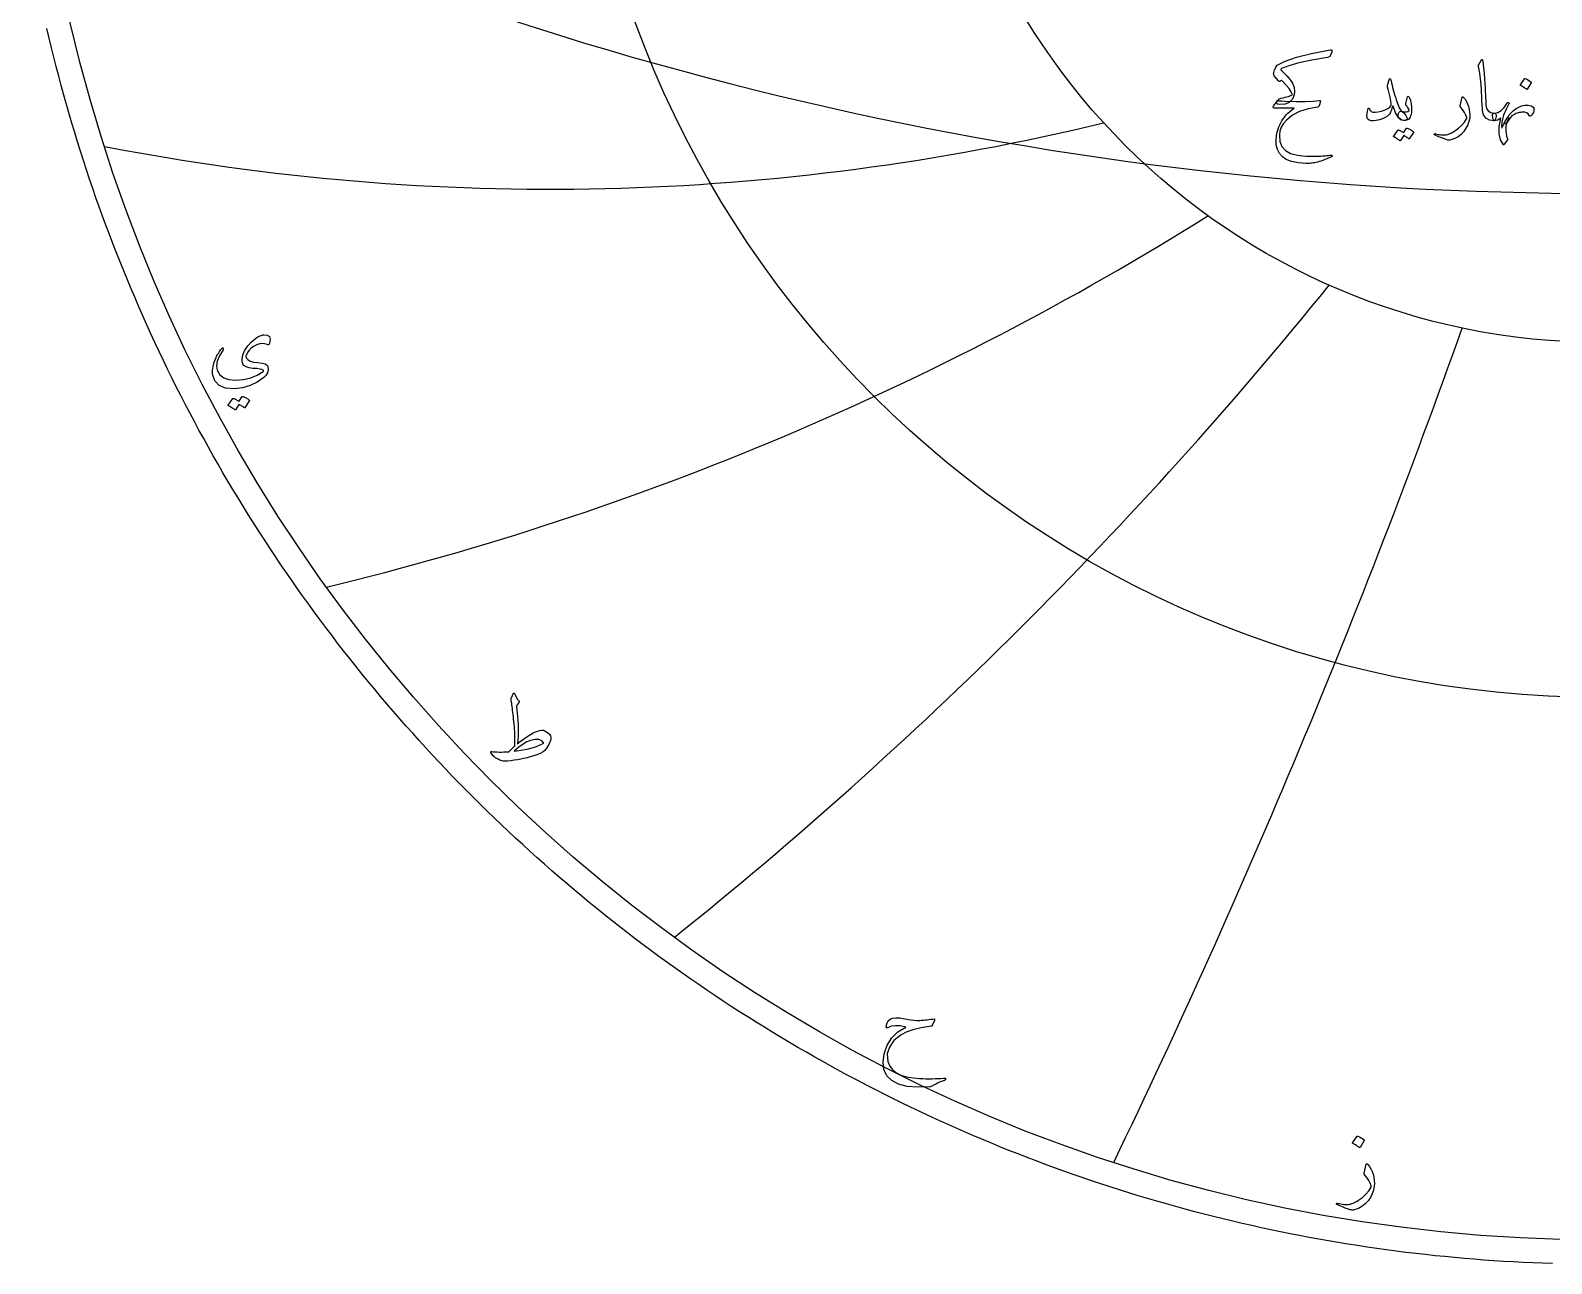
# Model space of a CAD drawing. Header units: millimetres. Extents: x -137 to 137, y -137 to 141.
# Drawn here: x -135 to -4.3, y -137 to -31 of the extents above; entities that cross this region are included whole.
import ezdxf

# ---------------------------------------------------------------- set-up
doc = ezdxf.new("R2010")
doc.units = ezdxf.units.MM
for name, color, linetype in [('CUT_OUTER', 1, 'Continuous'), ('ENGRAVE', 7, 'Continuous'), ('ENGRAVE_FINE', 8, 'Continuous'), ('TEXT', 5, 'Continuous')]:
    doc.layers.add(name, color=color, linetype=linetype)

msp = doc.modelspace()

# ---------------------------------------------------------------- linework, layer by layer
at = {"layer": 'CUT_OUTER'}
msp.add_lwpolyline([(-4.2055, -137.0355), (-5.0463, -137.0071), (-5.8868, -136.9736), (-6.7272, -136.9349), (-7.5673, -136.891), (-8.4071, -136.842), (-9.2466, -136.7878), (-10.0857, -136.7285), (-10.9245, -136.6641), (-11.7628, -136.5945), (-12.6007, -136.5197), (-13.4381, -136.4398), (-14.2751, -136.3548), (-15.1115, -136.2646), (-15.9473, -136.1694), (-16.7825, -136.0689), (-17.6171, -135.9634), (-18.451, -135.8528), (-19.2842, -135.737), (-20.1167, -135.6161), (-20.9485, -135.4901), (-21.7795, -135.359), (-22.6096, -135.2228), (-23.4389, -135.0816), (-24.2673, -134.9352), (-25.0948, -134.7838), (-25.9213, -134.6272), (-26.7469, -134.4657), (-27.5714, -134.299), (-28.395, -134.1273), (-29.2174, -133.9506), (-30.0388, -133.7688), (-30.859, -133.5819), (-31.6781, -133.3901), (-32.4959, -133.1932), (-33.3126, -132.9913), (-34.128, -132.7844), (-34.9421, -132.5725), (-35.7549, -132.3556), (-36.5663, -132.1337), (-37.3764, -131.9068), (-38.185, -131.675), (-38.9923, -131.4382), (-39.798, -131.1965), (-40.6023, -130.9499), (-41.405, -130.6983), (-42.2062, -130.4417), (-43.0058, -130.1803), (-43.8037, -129.914), (-44.6, -129.6428), (-45.3947, -129.3667), (-46.1876, -129.0857), (-46.9788, -128.7999), (-47.7682, -128.5092), (-48.5558, -128.2137), (-49.3416, -127.9133), (-50.1255, -127.6082), (-50.9076, -127.2982), (-51.6877, -126.9834), (-52.4659, -126.6639), (-53.2421, -126.3396), (-54.0163, -126.0105), (-54.7885, -125.6767), (-55.5586, -125.3382), (-56.3266, -124.9949), (-57.0925, -124.6469), (-57.8562, -124.2943), (-58.6178, -123.9369), (-59.3772, -123.5749), (-60.1343, -123.2083), (-60.8891, -122.837), (-61.6417, -122.4611), (-62.392, -122.0805), (-63.1399, -121.6954), (-63.8854, -121.3057), (-64.6285, -120.9114), (-65.3692, -120.5126), (-66.1074, -120.1092), (-66.8431, -119.7013), (-67.5763, -119.2889), (-68.307, -118.872), (-69.0351, -118.4507), (-69.7606, -118.0249), (-70.4835, -117.5946), (-71.2037, -117.1599), (-71.9212, -116.7208), (-72.6361, -116.2773), (-73.3482, -115.8294), (-74.0575, -115.3772), (-74.7641, -114.9206), (-75.4678, -114.4597), (-76.1687, -113.9945), (-76.8667, -113.525), (-77.5618, -113.0512), (-78.254, -112.5732), (-78.9433, -112.0909), (-79.6296, -111.6044), (-80.3129, -111.1137), (-80.9932, -110.6188), (-81.6704, -110.1198), (-82.3445, -109.6166), (-83.0156, -109.1092), (-83.6835, -108.5978), (-84.3483, -108.0823), (-85.0098, -107.5627), (-85.6682, -107.0391), (-86.3234, -106.5114), (-86.9753, -105.9797), (-87.624, -105.4441), (-88.2693, -104.9044), (-88.9113, -104.3608), (-89.55, -103.8133), (-90.1853, -103.2619), (-90.8172, -102.7066), (-91.4457, -102.1474), (-92.0707, -101.5844), (-92.6923, -101.0176), (-93.3104, -100.4469), (-93.925, -99.8725), (-94.536, -99.2943), (-95.1435, -98.7123), (-95.7474, -98.1267), (-96.3477, -97.5374), (-96.9443, -96.9443), (-97.5374, -96.3477), (-98.1267, -95.7474), (-98.7123, -95.1435), (-99.2943, -94.536), (-99.8725, -93.925), (-100.4469, -93.3104), (-101.0176, -92.6923), (-101.5844, -92.0707), (-102.1474, -91.4457), (-102.7066, -90.8172), (-103.2619, -90.1853), (-103.8133, -89.55), (-104.3608, -88.9113), (-104.9044, -88.2693), (-105.4441, -87.624), (-105.9797, -86.9753), (-106.5114, -86.3234), (-107.0391, -85.6682), (-107.5627, -85.0098), (-108.0823, -84.3483), (-108.5978, -83.6835), (-109.1092, -83.0156), (-109.6166, -82.3445), (-110.1198, -81.6704), (-110.6188, -80.9932), (-111.1137, -80.3129), (-111.6044, -79.6296), (-112.0909, -78.9433), (-112.5732, -78.254), (-113.0512, -77.5618), (-113.525, -76.8667), (-113.9945, -76.1687), (-114.4597, -75.4678), (-114.9206, -74.7641), (-115.3772, -74.0575), (-115.8294, -73.3482), (-116.2773, -72.6361), (-116.7208, -71.9212), (-117.1599, -71.2037), (-117.5946, -70.4835), (-118.0249, -69.7606), (-118.4507, -69.0351), (-118.872, -68.307), (-119.2889, -67.5763), (-119.7013, -66.8431), (-120.1092, -66.1074), (-120.5126, -65.3692), (-120.9114, -64.6285), (-121.3057, -63.8854), (-121.6954, -63.1399), (-122.0805, -62.392), (-122.4611, -61.6417), (-122.837, -60.8891), (-123.2083, -60.1343), (-123.5749, -59.3772), (-123.9369, -58.6178), (-124.2943, -57.8562), (-124.6469, -57.0925), (-124.9949, -56.3266), (-125.3382, -55.5586), (-125.6767, -54.7885), (-126.0105, -54.0163), (-126.3396, -53.2421), (-126.6639, -52.4659), (-126.9834, -51.6877), (-127.2982, -50.9076), (-127.6082, -50.1255), (-127.9133, -49.3416), (-128.2137, -48.5558), (-128.5092, -47.7682), (-128.7999, -46.9788), (-129.0857, -46.1876), (-129.3667, -45.3947), (-129.6428, -44.6), (-129.914, -43.8037), (-130.1803, -43.0058), (-130.4417, -42.2062), (-130.6983, -41.405), (-130.9499, -40.6023), (-131.1965, -39.798), (-131.4382, -38.9923), (-131.675, -38.185), (-131.9068, -37.3764), (-132.1337, -36.5663), (-132.3556, -35.7549), (-132.5725, -34.9421), (-132.7844, -34.128), (-132.9913, -33.3126), (-133.1932, -32.4959), (-133.3901, -31.6781), (-133.5819, -30.859)], dxfattribs=at)
at = {"layer": 'ENGRAVE'}
for radius in [135, 88.3696, 57.8458]:
    msp.add_circle((0, 0), radius, dxfattribs=at)
for centre, radius, start, end in [((-90.3427, 156.4782), 201.1378, 259.026824, 283.6824), ((-169.7764, 169.7764), 255.8461, 283.613701, 302.105382), ((-311.1471, 179.6409), 369.99, 308.729876, 321.057664), ((-693.0752, 185.7089), 722.9455, 334.2533859, 340.4172798)]:
    msp.add_arc(centre, radius, start, end, dxfattribs=at)
at = {"layer": 'ENGRAVE_FINE'}
msp.add_arc((0, 256.4585), 301.485, 243.541053, 296.458947, dxfattribs=at)
at = {"layer": 'TEXT'}
for points in [[(-23.1677, -32.8725), (-23.3056, -33.1992), (-23.3356, -33.2518), (-23.3819, -33.2935), (-23.4445, -33.3244), (-23.5234, -33.3443), (-24.8779, -33.567), (-25.9875, -33.7998), (-26.8521, -34.0424), (-27.4718, -34.2951), (-27.5212, -34.3282), (-27.5462, -34.3623), (-27.5466, -34.3972), (-27.5226, -34.433), (-27.2509, -34.6966), (-27.0236, -34.9284), (-26.8408, -35.1284), (-26.7024, -35.2967), (-26.5137, -35.6093), (-26.3976, -35.9227), (-26.354, -36.2371), (-26.3831, -36.5524), (-26.5509, -36.9339), (-26.8149, -37.2002), (-27.1751, -37.3512), (-27.6315, -37.3871), (-27.8147, -37.3571), (-27.9073, -37.2891), (-27.9091, -37.1829), (-27.8202, -37.0387), (-27.7766, -36.9892), (-27.7403, -36.9498), (-27.7113, -36.9203), (-27.6895, -36.9008), (-27.6423, -36.8804), (-27.5952, -36.8627), (-27.548, -36.8477), (-27.5008, -36.8354), (-27.3239, -36.7957), (-27.1633, -36.7565), (-27.0191, -36.7177), (-26.8911, -36.6794), (-26.7795, -36.6402), (-26.6843, -36.5986), (-26.6053, -36.5549), (-26.5427, -36.5088), (-26.638, -36.2866), (-26.8149, -36.0189), (-27.0735, -35.7059), (-27.4137, -35.3475), (-27.4319, -35.3321), (-27.45, -35.3221), (-27.4681, -35.3176), (-27.4863, -35.3185), (-27.6169, -35.4056), (-27.6442, -35.412), (-27.675, -35.402), (-27.7095, -35.3757), (-27.7476, -35.333), (-28.1105, -34.9048), (-28.1372, -34.8603), (-28.1522, -34.8068), (-28.1554, -34.7442), (-28.1468, -34.6725), (-28.1037, -34.4952), (-28.0397, -34.326), (-27.9549, -34.1649), (-27.8492, -34.0121), (-27.1724, -33.6464), (-26.1871, -33.3044), (-24.8933, -32.9859), (-23.2911, -32.6911), (-23.2045, -32.6915), (-23.155, -32.7219), (-23.1428, -32.7823), (-23.1677, -32.8725)], [(-10.2919, -33.5548), (-10.2779, -33.533), (-10.2647, -33.5185), (-10.2525, -33.5112), (-10.2411, -33.5112), (-10.2239, -33.5208), (-10.2085, -33.5494), (-10.1949, -33.597), (-10.1831, -33.6637), (-10.1232, -34.2058), (-10.0742, -34.707), (-10.0361, -35.1674), (-10.0089, -35.5871), (-9.9914, -35.9459), (-9.9753, -36.2675), (-9.9606, -36.5519), (-9.9472, -36.7992), (-9.9356, -37.0092), (-9.9263, -37.182), (-9.9193, -37.3176), (-9.9145, -37.4161), (-9.8501, -37.7109), (-9.7077, -37.9278), (-9.4872, -38.0666), (-9.1887, -38.1274), (-9.1057, -38.1492), (-9.0526, -38.2), (-9.0295, -38.2798), (-9.0363, -38.3887), (-9.0703, -38.5601), (-9.1071, -38.6826), (-9.1465, -38.7561), (-9.1887, -38.7806), (-9.6088, -38.7253), (-9.9181, -38.5592), (-10.1168, -38.2825), (-10.2048, -37.8951), (-10.2187, -37.7098), (-10.2311, -37.5241), (-10.2423, -37.3378), (-10.252, -37.1512), (-10.2609, -36.964), (-10.2693, -36.7765), (-10.2772, -36.5884), (-10.2847, -36.4), (-10.2983, -36.0405), (-10.3173, -35.7168), (-10.3418, -35.429), (-10.3718, -35.177), (-10.4072, -34.935), (-10.448, -34.6771), (-10.4943, -34.4033), (-10.546, -34.1137), (-10.5528, -34.0615), (-10.5514, -34.0139), (-10.5419, -33.9708), (-10.5242, -33.9322)], [(-18.0653, -35.3403), (-18.0236, -35.5306), (-17.9782, -35.7241), (-17.9292, -35.9207), (-17.8766, -36.1205), (-17.8204, -36.3244), (-17.7605, -36.5333), (-17.697, -36.7472), (-17.6298, -36.9661), (-17.4942, -37.3598), (-17.3704, -37.6556), (-17.2583, -37.8534), (-17.1581, -37.9532), (-17.0705, -38.0126), (-16.9821, -38.0965), (-16.8927, -38.2049), (-16.8024, -38.3379), (-16.7171, -38.5025), (-16.6935, -38.6264), (-16.7317, -38.7094), (-16.8315, -38.7516), (-17.154, -38.7189), (-17.4393, -38.5048), (-17.6874, -38.1092), (-17.8984, -37.5322), (-17.9029, -37.5227), (-17.9093, -37.5159), (-17.9174, -37.5118), (-17.9274, -37.5104), (-17.9347, -37.5118), (-17.9419, -37.5159), (-17.9492, -37.5227), (-17.9565, -37.5322), (-17.9769, -37.6257), (-18.0018, -37.7246), (-18.0313, -37.8289), (-18.0653, -37.9387), (-18.1025, -38.0425), (-18.1415, -38.1292), (-18.1824, -38.1986), (-18.225, -38.2508), (-18.3783, -38.3846), (-18.5698, -38.503), (-18.7993, -38.606), (-19.0669, -38.6935), (-19.3391, -38.7584), (-19.575, -38.786), (-19.7746, -38.7765), (-19.9379, -38.7298), (-20.0776, -38.6128), (-20.1411, -38.4068), (-20.1284, -38.112), (-20.0395, -37.7282), (-20.0309, -37.7155), (-20.0196, -37.7064), (-20.0055, -37.701), (-19.9887, -37.6992), (-19.9688, -37.7014), (-19.9524, -37.7082), (-19.9397, -37.7196), (-19.9306, -37.7354), (-19.8962, -37.8157), (-19.8581, -37.8824), (-19.8163, -37.9355), (-19.771, -37.975), (-19.6294, -38.0276), (-19.4371, -38.0403), (-19.194, -38.0131), (-18.9, -37.9459), (-18.5865, -37.8452), (-18.3429, -37.7318), (-18.1692, -37.6057), (-18.0653, -37.4669), (-18.0481, -37.3263), (-18.0762, -37.0858), (-18.1497, -36.7456), (-18.2685, -36.3056), (-18.3257, -36.0738), (-18.3593, -35.8864), (-18.3693, -35.7436), (-18.3556, -35.6451), (-18.2177, -35.2532), (-18.2028, -35.2119), (-18.1869, -35.1824), (-18.1701, -35.1647), (-18.1524, -35.1588), (-18.1306, -35.1702), (-18.1089, -35.2042), (-18.0871, -35.2609), (-18.0653, -35.3403)], [(-6.5976, -35.1661), (-6.5885, -35.157), (-6.5758, -35.1516), (-6.5595, -35.1498), (-6.5395, -35.1516), (-6.3984, -35.2087), (-6.2655, -35.2786), (-6.1408, -35.3611), (-6.0242, -35.4564), (-6.0129, -35.4709), (-6.0079, -35.4854), (-6.0092, -35.5), (-6.0169, -35.5145), (-6.3581, -36.0661), (-6.3708, -36.0792), (-6.3871, -36.0824), (-6.4071, -36.0756), (-6.4306, -36.0588), (-6.4511, -36.0443), (-6.4833, -36.0225), (-6.5273, -35.9935), (-6.5831, -35.9572), (-6.6516, -35.9137), (-6.7337, -35.8629), (-6.8294, -35.8048), (-6.9387, -35.7395), (-6.9532, -35.7286), (-6.9605, -35.7177), (-6.9605, -35.7068), (-6.9532, -35.6959)], [(-27.1742, -37.0895), (-26.2429, -37.1221), (-25.4377, -37.1258), (-24.7586, -37.1004), (-24.2056, -37.0459), (-24.1886, -37.0439), (-24.1739, -37.045), (-24.1614, -37.0493), (-24.1512, -37.0568), (-24.1437, -37.067), (-24.1394, -37.0795), (-24.1383, -37.0942), (-24.1403, -37.1112), (-24.1546, -37.1775), (-24.1684, -37.2383), (-24.1818, -37.2936), (-24.1948, -37.3435), (-24.2072, -37.388), (-24.2193, -37.427), (-24.2308, -37.4605), (-24.2419, -37.4887), (-24.2655, -37.5336), (-24.2927, -37.5667), (-24.3236, -37.588), (-24.3581, -37.5975), (-25.1964, -37.7495), (-25.9258, -37.9877), (-26.5464, -38.312), (-27.0581, -38.7225), (-27.3166, -39.0179), (-27.5044, -39.3304), (-27.6215, -39.6602), (-27.6677, -40.0072), (-27.6233, -40.552), (-27.4464, -40.9961), (-27.137, -41.3395), (-26.6952, -41.5822), (-26.4661, -41.6557), (-26.2143, -41.7165), (-25.9399, -41.7646), (-25.6427, -41.8), (-25.3234, -41.8231), (-24.9823, -41.8344), (-24.6194, -41.834), (-24.2347, -41.8217), (-24.0979, -41.814), (-23.9634, -41.8054), (-23.8312, -41.7959), (-23.7012, -41.7854), (-23.5744, -41.7741), (-23.4517, -41.7619), (-23.3331, -41.7487), (-23.2185, -41.7346), (-23.1836, -41.7328), (-23.1587, -41.7419), (-23.1437, -41.7619), (-23.1387, -41.7927), (-23.1414, -41.8285), (-23.1496, -41.8562), (-23.1632, -41.8757), (-23.1823, -41.8871), (-23.3873, -41.9737), (-23.5815, -42.0522), (-23.7647, -42.1225), (-23.9371, -42.1846), (-24.0981, -42.2391), (-24.2474, -42.2862), (-24.3848, -42.3262), (-24.5105, -42.3588), (-24.6287, -42.3829), (-24.7436, -42.4042), (-24.8555, -42.4228), (-24.9641, -42.4387), (-25.07, -42.4509), (-25.1737, -42.4586), (-25.2751, -42.4618), (-25.3742, -42.4604), (-26.051, -42.4078), (-26.6153, -42.2935), (-27.0671, -42.1175), (-27.4065, -41.8798), (-27.6555, -41.5827), (-27.8292, -41.2356), (-27.9277, -40.8387), (-27.9508, -40.3919), (-27.8796, -39.8376), (-27.7095, -39.2996), (-27.4405, -38.7779), (-27.0726, -38.2725), (-26.9288, -38.1197), (-26.7659, -37.9731), (-26.584, -37.833), (-26.3831, -37.6992), (-28.1395, -37.6846), (-28.1817, -37.6665), (-28.1994, -37.6338), (-28.1926, -37.5867), (-28.1613, -37.525), (-28.1023, -37.4351), (-28.0488, -37.3544), (-28.0007, -37.2827), (-27.9581, -37.2201), (-27.9209, -37.167), (-27.8891, -37.1239), (-27.8628, -37.0908), (-27.8419, -37.0677), (-27.7948, -37.0636), (-27.6677, -37.0659), (-27.4609, -37.0745), (-27.1742, -37.0895)], [(-16.5992, -37.6846), (-16.6418, -37.6134), (-16.6827, -37.5522), (-16.7217, -37.5009), (-16.7589, -37.4596), (-16.7856, -37.4243), (-16.8006, -37.3834), (-16.8038, -37.3372), (-16.7952, -37.2854), (-16.6427, -36.7338), (-16.6214, -36.6857), (-16.5938, -36.6721), (-16.5597, -36.693), (-16.5194, -36.7483), (-16.4586, -36.8658), (-16.4069, -37.0078), (-16.3642, -37.1743), (-16.3306, -37.3653), (-16.3111, -37.5485), (-16.3034, -37.7282), (-16.3075, -37.9042), (-16.3234, -38.0766), (-16.3492, -38.2267), (-16.3833, -38.3578), (-16.4255, -38.4699), (-16.4758, -38.5629), (-16.538, -38.6318), (-16.6228, -38.6862), (-16.7303, -38.7262), (-16.8605, -38.7516), (-16.9939, -38.7566), (-17.1181, -38.7352), (-17.2334, -38.6876), (-17.3395, -38.6137), (-17.4216, -38.5198), (-17.4647, -38.4123), (-17.4688, -38.2911), (-17.4339, -38.1564), (-17.3781, -38.0462), (-17.3123, -37.9768), (-17.2365, -37.9482), (-17.1508, -37.9604), (-16.953, -38.0081), (-16.7806, -38.0131), (-16.6337, -37.9754), (-16.5121, -37.8951), (-16.5094, -37.8738), (-16.523, -37.8316), (-16.5529, -37.7686), (-16.5992, -37.6846)], [(-11.9613, -36.7556), (-11.9572, -36.7424), (-11.9522, -36.732), (-11.9463, -36.7243), (-11.9395, -36.7193), (-11.9191, -36.7175), (-11.8942, -36.7266), (-11.8647, -36.7465), (-11.8306, -36.7774), (-11.6982, -36.9348), (-11.5839, -37.1167), (-11.4877, -37.3231), (-11.4097, -37.554), (-11.3489, -37.8026), (-11.3117, -38.0475), (-11.2981, -38.2889), (-11.3081, -38.5266), (-11.3725, -38.8396), (-11.4786, -39.1399), (-11.6265, -39.4275), (-11.8161, -39.7024), (-12.0429, -39.9514), (-12.3024, -40.1542), (-12.5946, -40.3107), (-12.9194, -40.4209), (-13.0065, -40.4395), (-13.0935, -40.4445), (-13.1806, -40.4359), (-13.2677, -40.4137), (-13.4685, -40.3436), (-13.6497, -40.2785), (-13.8114, -40.2184), (-13.9536, -40.1633), (-14.0759, -40.1131), (-14.1777, -40.068), (-14.2591, -40.0279), (-14.3202, -39.9927), (-14.3329, -39.9818), (-14.3419, -39.9709), (-14.3474, -39.96), (-14.3492, -39.9492), (-14.3478, -39.9351), (-14.3437, -39.9219), (-14.3369, -39.9097), (-14.3274, -39.8983), (-14.3152, -39.8897), (-14.3002, -39.8856), (-14.2825, -39.8861), (-14.2621, -39.8911), (-14.1378, -39.9244), (-14.019, -39.9519), (-13.9055, -39.9734), (-13.7976, -39.9891), (-13.6942, -39.9988), (-13.5944, -40.0027), (-13.4982, -40.0006), (-13.4056, -39.9927), (-13.3133, -39.978), (-13.2178, -39.9555), (-13.1192, -39.9253), (-13.0173, -39.8875), (-12.9123, -39.8414), (-12.8041, -39.7868), (-12.6928, -39.7235), (-12.5782, -39.6516), (-12.2566, -39.4202), (-11.9812, -39.1689), (-11.7522, -38.8976), (-11.5694, -38.6064), (-11.5576, -38.5828), (-11.5512, -38.5556), (-11.5503, -38.5248), (-11.5548, -38.4903), (-11.631, -38.2866), (-11.7508, -38.0602), (-11.9141, -37.8112), (-12.121, -37.5395), (-12.13, -37.5222), (-12.1355, -37.5068), (-12.1373, -37.4932), (-12.1355, -37.4814)], [(-8.0274, -38.7225), (-8.1073, -38.894), (-8.1653, -39.0746), (-8.2016, -39.2642), (-8.2161, -39.4629), (-8.2098, -39.6697), (-8.1835, -39.8838), (-8.1372, -40.1052), (-8.071, -40.3338), (-8.0628, -40.3642), (-8.0601, -40.3901), (-8.0628, -40.4114), (-8.071, -40.4282), (-8.3323, -40.7983), (-8.3563, -40.8251), (-8.3776, -40.8401), (-8.3962, -40.8433), (-8.4121, -40.8346), (-8.6607, -40.4087), (-8.7823, -39.8856), (-8.7768, -39.2655), (-8.6444, -38.5483), (-8.7709, -38.65), (-8.9038, -38.7225), (-9.0431, -38.7661), (-9.1887, -38.7806), (-9.22, -38.7711), (-9.2486, -38.7425), (-9.2744, -38.6949), (-9.2976, -38.6282), (-9.3107, -38.588), (-9.3212, -38.5474), (-9.3289, -38.5064), (-9.3339, -38.4649), (-9.3375, -38.4234), (-9.3411, -38.3823), (-9.3448, -38.3417), (-9.3484, -38.3016), (-9.3439, -38.2281), (-9.3157, -38.1746), (-9.264, -38.141), (-9.1887, -38.1274), (-8.8925, -38.0611), (-8.6135, -37.8987), (-8.3518, -37.6402), (-8.1073, -37.2854), (-8.0741, -37.2405), (-8.0401, -37.2147), (-8.0052, -37.2079), (-7.9694, -37.2201), (-7.943, -37.2433), (-7.9294, -37.2691), (-7.9285, -37.2977), (-7.9403, -37.329), (-8.0045, -37.4424), (-8.0664, -37.5576), (-8.1261, -37.6747), (-8.1835, -37.7935), (-8.2386, -37.9142), (-8.2914, -38.0367), (-8.342, -38.1609), (-8.3903, -38.2871), (-8.4974, -38.6305), (-8.5573, -38.9276), (-8.57, -39.1784), (-8.5355, -39.383), (-8.5323, -39.3894), (-8.53, -39.3939), (-8.5287, -39.3966), (-8.5282, -39.3975), (-8.5278, -39.3966), (-8.5264, -39.3939), (-8.5241, -39.3894), (-8.521, -39.383), (-8.4767, -39.2789), (-8.4311, -39.1771), (-8.3842, -39.0775), (-8.3359, -38.9802), (-8.2858, -38.8847), (-8.2334, -38.7906), (-8.1787, -38.6978), (-8.1218, -38.6064), (-8.0805, -38.5429), (-8.0437, -38.5048), (-8.0115, -38.4921), (-7.9839, -38.5048), (-7.9703, -38.532), (-7.973, -38.5774), (-7.992, -38.6409), (-8.0274, -38.7225)], [(-6.1984, -38.3306), (-6.2923, -38.1836), (-6.4143, -38.0838), (-6.5645, -38.0312), (-6.7427, -38.0258), (-6.8439, -38.0387), (-6.9442, -38.0557), (-7.0435, -38.0768), (-7.1419, -38.102), (-7.2395, -38.1321), (-7.3361, -38.1682), (-7.4318, -38.2102), (-7.5266, -38.258), (-7.689, -38.3669), (-7.8423, -38.5193), (-7.9866, -38.7153), (-8.1218, -38.9548), (-8.1603, -39.0088), (-8.1962, -39.0401), (-8.2293, -39.0487), (-8.2597, -39.0346), (-8.2851, -39.0065), (-8.296, -38.9729), (-8.2923, -38.9339), (-8.2742, -38.8895), (-8.2465, -38.831), (-8.2216, -38.7788), (-8.1993, -38.733), (-8.1798, -38.6935), (-8.1626, -38.6599), (-8.1472, -38.6318), (-8.1336, -38.6091), (-8.1218, -38.5919), (-8.0152, -38.4313), (-7.9058, -38.2834), (-7.7938, -38.1482), (-7.679, -38.0258), (-7.5615, -37.9155), (-7.4413, -37.8171), (-7.3184, -37.7305), (-7.1927, -37.6556), (-6.8702, -37.5091), (-6.5704, -37.4324), (-6.2932, -37.4256), (-6.0387, -37.4887), (-5.9303, -37.5436), (-5.8518, -37.6139), (-5.8033, -37.6996), (-5.7847, -37.8008), (-5.7956, -37.9387), (-5.8355, -38.0693), (-5.9044, -38.1927), (-6.0024, -38.3088), (-6.0664, -38.3592), (-6.1204, -38.3796), (-6.1644, -38.3701), (-6.1984, -38.3306)], [(-16.7298, -39.4266), (-16.7208, -39.4175), (-16.7081, -39.4121), (-16.6917, -39.4102), (-16.6718, -39.4121), (-16.6003, -39.4388), (-16.5311, -39.4683), (-16.4642, -39.5005), (-16.3996, -39.5354), (-16.3368, -39.5735), (-16.2753, -39.6153), (-16.2152, -39.6606), (-16.1565, -39.7096), (-16.1451, -39.7246), (-16.1401, -39.7405), (-16.1415, -39.7573), (-16.1492, -39.775), (-16.4976, -40.3266), (-16.5071, -40.3338), (-16.5212, -40.3338), (-16.5398, -40.3266), (-16.5629, -40.3121), (-16.5788, -40.2987), (-16.6046, -40.2803), (-16.6405, -40.2569), (-16.6863, -40.2286), (-16.7425, -40.1948), (-16.8097, -40.1551), (-16.8877, -40.1095), (-16.9766, -40.058), (-17.2524, -40.4862), (-17.2651, -40.4994), (-17.2815, -40.5026), (-17.3014, -40.4958), (-17.325, -40.479), (-17.3454, -40.4645), (-17.3776, -40.4427), (-17.4216, -40.4137), (-17.4774, -40.3774), (-17.5459, -40.3338), (-17.628, -40.283), (-17.7237, -40.225), (-17.8331, -40.1596), (-17.8444, -40.1487), (-17.8494, -40.1379), (-17.848, -40.127), (-17.8403, -40.1161), (-17.4847, -39.5862), (-17.4756, -39.5772), (-17.4629, -39.5717), (-17.4466, -39.5699), (-17.4266, -39.5717), (-17.3658, -39.5915), (-17.3069, -39.6144), (-17.2497, -39.6405), (-17.1944, -39.6697), (-17.1408, -39.7017), (-17.0891, -39.7359), (-17.0392, -39.7725), (-16.9911, -39.8112)], [(-114.644, -58.0292), (-114.8946, -57.9455), (-115.1743, -57.9421), (-115.483, -58.0191), (-115.8207, -58.1763), (-116.0351, -58.3263), (-116.2136, -58.5054), (-116.3564, -58.7134), (-116.4633, -58.9505), (-116.474, -58.998), (-116.4749, -59.0473), (-116.4662, -59.0986), (-116.4478, -59.1518), (-116.3249, -59.3173), (-116.1188, -59.4421), (-115.8295, -59.5263), (-115.4569, -59.5699), (-115.0891, -59.6091), (-114.822, -59.6802), (-114.6556, -59.7833), (-114.5898, -59.9183), (-114.5825, -60.2009), (-114.6382, -60.4525), (-114.7567, -60.6731), (-114.9382, -60.8628), (-115.5145, -61.2562), (-116.1285, -61.546), (-116.7803, -61.7323), (-117.4698, -61.8151), (-118.2227, -61.7628), (-118.7859, -61.5363), (-119.1595, -61.1357), (-119.3433, -60.5609), (-119.354, -60.2454), (-119.3085, -59.9028), (-119.2069, -59.5331), (-119.0491, -59.1363), (-118.9942, -59.026), (-118.9378, -58.9196), (-118.88, -58.817), (-118.8207, -58.7183), (-118.7595, -58.623), (-118.6959, -58.5305), (-118.6299, -58.441), (-118.5614, -58.3544), (-118.5246, -58.3186), (-118.4917, -58.3041), (-118.4627, -58.3109), (-118.4375, -58.3389), (-118.4235, -58.3738), (-118.4201, -58.4086), (-118.4274, -58.4434), (-118.4453, -58.4783), (-118.7636, -58.9912), (-118.9524, -59.4538), (-119.0114, -59.866), (-118.9407, -60.228), (-118.7133, -60.6092), (-118.3795, -60.8783), (-117.9391, -61.0351), (-117.3924, -61.0796), (-116.6917, -61.0239), (-116.0607, -60.8802), (-115.4995, -60.6484), (-115.0078, -60.3286), (-114.9783, -60.3015), (-114.9672, -60.2744), (-114.9745, -60.2473), (-115.0001, -60.2202), (-115.1041, -60.1699), (-115.2846, -60.1273), (-115.5416, -60.0925), (-115.8749, -60.0654), (-116.2141, -60.0238), (-116.473, -59.9454), (-116.6516, -59.8302), (-116.7498, -59.6783), (-116.7953, -59.4997), (-116.8078, -59.3125), (-116.7875, -59.1165), (-116.7343, -58.9118), (-116.5616, -58.5097), (-116.322, -58.1396), (-116.0157, -57.8013), (-115.6427, -57.4951), (-115.5435, -57.4225), (-115.4472, -57.3596), (-115.3538, -57.3063), (-115.2633, -57.2628), (-115.1762, -57.2284), (-115.093, -57.2028), (-115.0136, -57.1859), (-114.9382, -57.1776), (-114.643, -57.2052), (-114.462, -57.3344), (-114.3953, -57.5652), (-114.4427, -57.8976), (-114.4785, -57.9871), (-114.524, -58.0389), (-114.5791, -58.053), (-114.644, -58.0292)], [(-116.8117, -62.4963), (-116.802, -62.4867), (-116.7885, -62.4809), (-116.7711, -62.4789), (-116.7498, -62.4809), (-116.6736, -62.5094), (-116.5998, -62.5409), (-116.5284, -62.5752), (-116.4595, -62.6125), (-116.3924, -62.6531), (-116.3269, -62.6976), (-116.2628, -62.746), (-116.2001, -62.7983), (-116.188, -62.8142), (-116.1827, -62.8312), (-116.1841, -62.8491), (-116.1924, -62.868), (-116.564, -63.4563), (-116.5741, -63.4641), (-116.5891, -63.4641), (-116.609, -63.4563), (-116.6336, -63.4409), (-116.6506, -63.4266), (-116.6782, -63.407), (-116.7164, -63.3821), (-116.7653, -63.3518), (-116.8253, -63.3158), (-116.8969, -63.2734), (-116.9801, -63.2248), (-117.0749, -63.1699), (-117.3691, -63.6267), (-117.3827, -63.6407), (-117.4001, -63.6441), (-117.4214, -63.6368), (-117.4466, -63.6189), (-117.4683, -63.6034), (-117.5027, -63.5802), (-117.5496, -63.5492), (-117.6091, -63.5105), (-117.6822, -63.4641), (-117.7698, -63.4099), (-117.8719, -63.348), (-117.9885, -63.2783), (-118.0006, -63.2667), (-118.0059, -63.2551), (-118.0045, -63.2434), (-117.9962, -63.2318), (-117.6169, -62.6667), (-117.6072, -62.657), (-117.5936, -62.6512), (-117.5762, -62.6492), (-117.5549, -62.6512), (-117.4901, -62.6722), (-117.4272, -62.6967), (-117.3662, -62.7245), (-117.3072, -62.7557), (-117.2501, -62.7898), (-117.1949, -62.8263), (-117.1417, -62.8653), (-117.0904, -62.9067)], [(-93.6814, -88.4288), (-93.6446, -88.3446), (-93.6117, -88.2701), (-93.5827, -88.2052), (-93.5575, -88.1501), (-93.5367, -88.1051), (-93.5207, -88.0707), (-93.5096, -88.047), (-93.5033, -88.0339), (-93.4903, -88.017), (-93.4743, -88.0049), (-93.4554, -87.9976), (-93.4336, -87.9952), (-93.4157, -87.9981), (-93.4007, -88.0068), (-93.3886, -88.0214), (-93.3795, -88.0417), (-93.3388, -88.1404), (-93.302, -88.2275), (-93.2691, -88.303), (-93.2401, -88.3668), (-93.2234, -88.3949), (-93.2043, -88.4249), (-93.1828, -88.4568), (-93.1588, -88.4907), (-93.132, -88.5265), (-93.1017, -88.5643), (-93.0681, -88.6039), (-93.0311, -88.6455), (-93.0078, -88.6876), (-93.0001, -88.7288), (-93.0078, -88.7689), (-93.0311, -88.8081), (-93.1782, -89.0017), (-93.198, -89.0331), (-93.2111, -89.0655), (-93.2174, -89.0989), (-93.2169, -89.1333), (-93.1414, -89.9854), (-93.093, -90.6759), (-93.0717, -91.2047), (-93.0775, -91.572), (-93.0855, -91.7092), (-93.094, -91.8343), (-93.1029, -91.9472), (-93.1124, -92.0481), (-93.1223, -92.1374), (-93.1327, -92.2155), (-93.1436, -92.2826), (-93.1549, -92.3384), (-92.9234, -92.1614), (-92.7088, -92.0017), (-92.5111, -91.8594), (-92.3304, -91.7346), (-92.1671, -91.6267), (-92.0217, -91.5352), (-91.8942, -91.4602), (-91.7846, -91.4017), (-91.5896, -91.3146), (-91.4072, -91.2468), (-91.2374, -91.1984), (-91.0801, -91.1694), (-90.9969, -91.167), (-90.9098, -91.183), (-90.8188, -91.2173), (-90.724, -91.2701), (-90.5362, -91.4031), (-90.3988, -91.5314), (-90.3117, -91.6547), (-90.2749, -91.7733), (-90.2774, -91.9054), (-90.3078, -92.0539), (-90.3664, -92.2189), (-90.453, -92.4004), (-90.5498, -92.5789), (-90.6388, -92.7275), (-90.7201, -92.846), (-90.7936, -92.9346), (-90.9446, -93.0464), (-91.204, -93.1726), (-91.5717, -93.3134), (-92.0478, -93.4688), (-92.3132, -93.5457), (-92.583, -93.6139), (-92.8571, -93.6734), (-93.1356, -93.7243), (-93.4174, -93.7668), (-93.7017, -93.8017), (-93.9884, -93.8288), (-94.2775, -93.8481), (-94.3832, -93.8268), (-94.4836, -93.8017), (-94.5787, -93.7726), (-94.6685, -93.7397), (-94.7539, -93.703), (-94.8359, -93.6623), (-94.9145, -93.6178), (-94.9898, -93.5694), (-95.1219, -93.4726), (-95.2317, -93.3759), (-95.3193, -93.2791), (-95.3846, -93.1823), (-95.4204, -93.102), (-95.4272, -93.0468), (-95.4049, -93.0168), (-95.3536, -93.012), (-95.2087, -93.0292), (-95.0527, -93.042), (-94.8855, -93.0505), (-94.7072, -93.0546), (-94.5178, -93.0543), (-94.3172, -93.0497), (-94.1055, -93.0408), (-93.8827, -93.0275), (-93.3717, -92.5243), (-93.3623, -92.322), (-93.3572, -92.1178), (-93.3565, -91.9117), (-93.3601, -91.7036), (-93.3676, -91.4931), (-93.3785, -91.2797), (-93.3928, -91.0634), (-93.4104, -90.8443), (-93.4303, -90.6272), (-93.4511, -90.4175), (-93.4728, -90.215), (-93.4956, -90.0197), (-93.5183, -89.8313), (-93.5401, -89.6491), (-93.5609, -89.4732), (-93.5807, -89.3036), (-93.5994, -89.1466), (-93.6165, -89.0084), (-93.6323, -88.8892), (-93.6465, -88.7888), (-93.6594, -88.7068), (-93.6707, -88.6426), (-93.6807, -88.5964), (-93.6891, -88.5681), (-93.6945, -88.5362), (-93.6949, -88.5023), (-93.6906, -88.4665), (-93.6814, -88.4288)], [(-92.0246, -92.052), (-92.3241, -92.1764), (-92.6575, -92.3714), (-93.0248, -92.637), (-93.4259, -92.9733), (-93.0371, -92.9251), (-92.6682, -92.8659), (-92.319, -92.7955), (-91.9898, -92.7139), (-91.6808, -92.6222), (-91.3927, -92.5214), (-91.1253, -92.4113), (-90.8788, -92.292), (-91.0462, -92.0854), (-91.293, -91.9765), (-91.6191, -91.9654), (-92.0246, -92.052)], [(-57.3113, -116.1481), (-57.4971, -116.5662), (-57.5141, -116.5937), (-57.5339, -116.6146), (-57.5566, -116.6286), (-57.5823, -116.6358), (-58.4412, -116.7713), (-59.1597, -116.9378), (-59.7379, -117.1352), (-60.1758, -117.3636), (-60.7899, -117.8644), (-61.1842, -118.4146), (-61.3589, -119.0141), (-61.3139, -119.6629), (-61.1774, -120.0142), (-60.9462, -120.3249), (-60.62, -120.5949), (-60.1991, -120.8242), (-59.9034, -120.9268), (-59.5352, -121.01), (-59.0944, -121.0739), (-58.581, -121.1184), (-58.3081, -121.1315), (-58.0391, -121.1397), (-57.7739, -121.1431), (-57.5126, -121.1416), (-57.2562, -121.1358), (-57.0055, -121.1262), (-56.7607, -121.1126), (-56.5216, -121.0952), (-56.4655, -121.0913), (-56.421, -121.0952), (-56.3881, -121.1068), (-56.3668, -121.1262), (-56.3552, -121.1499), (-56.3513, -121.1746), (-56.3552, -121.2002), (-56.3668, -121.2268), (-56.3753, -121.2411), (-56.3852, -121.2529), (-56.3966, -121.2624), (-56.4094, -121.2694), (-56.4232, -121.2754), (-56.4374, -121.282), (-56.4522, -121.289), (-56.4674, -121.2965), (-56.6905, -121.3676), (-56.8874, -121.4416), (-57.0583, -121.5186), (-57.2029, -121.5984), (-57.2956, -121.656), (-57.38, -121.7049), (-57.4562, -121.745), (-57.5242, -121.7765), (-57.583, -121.8007), (-57.6316, -121.8191), (-57.6701, -121.8316), (-57.6984, -121.8384), (-58.7571, -121.8776), (-59.6571, -121.8016), (-60.3984, -121.6105), (-60.981, -121.3042), (-61.402, -120.8842), (-61.6507, -120.3597), (-61.7271, -119.7307), (-61.6313, -118.9971), (-61.3778, -118.2583), (-60.981, -117.6287), (-60.441, -117.1086), (-59.7578, -116.6978), (-60.2416, -116.6054), (-60.6636, -116.5836), (-61.0236, -116.6325), (-61.3216, -116.752), (-61.3478, -116.7616), (-61.372, -116.7675), (-61.3942, -116.7694), (-61.4145, -116.7675), (-61.4315, -116.7612), (-61.4436, -116.75), (-61.4508, -116.7341), (-61.4533, -116.7133), (-61.4426, -116.617), (-61.4262, -116.5216), (-61.4039, -116.4273), (-61.3758, -116.3339), (-61.2771, -116.1525), (-61.1204, -116.0184), (-60.9055, -115.9318), (-60.6326, -115.8926), (-60.4599, -115.8941), (-60.2436, -115.9139), (-59.9837, -115.9521), (-59.6804, -116.0087), (-59.3673, -116.0654), (-59.0784, -116.1036), (-58.8137, -116.1234), (-58.5733, -116.1249), (-58.4576, -116.1198), (-58.3352, -116.1123), (-58.206, -116.1024), (-58.07, -116.09), (-57.9273, -116.0748), (-57.7778, -116.0562), (-57.6215, -116.0341), (-57.4584, -116.0087), (-57.365, -116.0058), (-57.3094, -116.0281), (-57.2915, -116.0755), (-57.3113, -116.1481)], [(-20.9911, -126.0936), (-20.9814, -126.0839), (-20.9678, -126.0781), (-20.9504, -126.0762), (-20.9291, -126.0781), (-20.7786, -126.1391), (-20.6369, -126.2136), (-20.5038, -126.3017), (-20.3795, -126.4033), (-20.3674, -126.4188), (-20.362, -126.4342), (-20.3635, -126.4497), (-20.3717, -126.4652), (-20.7356, -127.0536), (-20.7491, -127.0676), (-20.7665, -127.071), (-20.7878, -127.0638), (-20.813, -127.0459), (-20.8348, -127.0304), (-20.8691, -127.0071), (-20.9161, -126.9762), (-20.9756, -126.9375), (-21.0486, -126.891), (-21.1362, -126.8368), (-21.2383, -126.7749), (-21.3549, -126.7052), (-21.3704, -126.6936), (-21.3782, -126.682), (-21.3782, -126.6704), (-21.3704, -126.6588)], [(-20.2014, -128.5013), (-20.197, -128.4873), (-20.1917, -128.4762), (-20.1854, -128.468), (-20.1782, -128.4626), (-20.1564, -128.4607), (-20.1298, -128.4704), (-20.0983, -128.4917), (-20.062, -128.5246), (-19.9207, -128.6925), (-19.7988, -128.8865), (-19.6962, -129.1067), (-19.613, -129.353), (-19.5482, -129.6181), (-19.5085, -129.8794), (-19.494, -130.1368), (-19.5046, -130.3904), (-19.5733, -130.7242), (-19.6865, -131.0446), (-19.8443, -131.3513), (-20.0465, -131.6446), (-20.2885, -131.9102), (-20.5653, -132.1265), (-20.8769, -132.2934), (-21.2233, -132.411), (-21.3162, -132.4309), (-21.4091, -132.4362), (-21.502, -132.427), (-21.5949, -132.4033), (-21.809, -132.3285), (-22.0024, -132.2591), (-22.1749, -132.195), (-22.3265, -132.1362), (-22.457, -132.0827), (-22.5656, -132.0346), (-22.6524, -131.9917), (-22.7175, -131.9542), (-22.7311, -131.9426), (-22.7407, -131.931), (-22.7465, -131.9194), (-22.7485, -131.9078), (-22.747, -131.8928), (-22.7427, -131.8788), (-22.7354, -131.8657), (-22.7253, -131.8536), (-22.7122, -131.8444), (-22.6962, -131.84), (-22.6774, -131.8405), (-22.6556, -131.8459), (-22.523, -131.8814), (-22.3962, -131.9107), (-22.2753, -131.9337), (-22.1601, -131.9504), (-22.0498, -131.9608), (-21.9433, -131.9649), (-21.8407, -131.9627), (-21.742, -131.9542), (-21.6436, -131.9385), (-21.5417, -131.9146), (-21.4365, -131.8824), (-21.3278, -131.842), (-21.2158, -131.7929), (-21.1004, -131.7346), (-20.9816, -131.6671), (-20.8595, -131.5904), (-20.5164, -131.3436), (-20.2227, -131.0755), (-19.9783, -130.7862), (-19.7833, -130.4755), (-19.7707, -130.4504), (-19.764, -130.4213), (-19.763, -130.3884), (-19.7678, -130.3517), (-19.8491, -130.1344), (-19.9769, -129.893), (-20.1511, -129.6273), (-20.3717, -129.3375), (-20.3814, -129.3191), (-20.3872, -129.3026), (-20.3891, -129.2881), (-20.3872, -129.2755)]]:
    msp.add_lwpolyline(points, close=True, dxfattribs=at)

doc.saveas('drawing.dxf')
